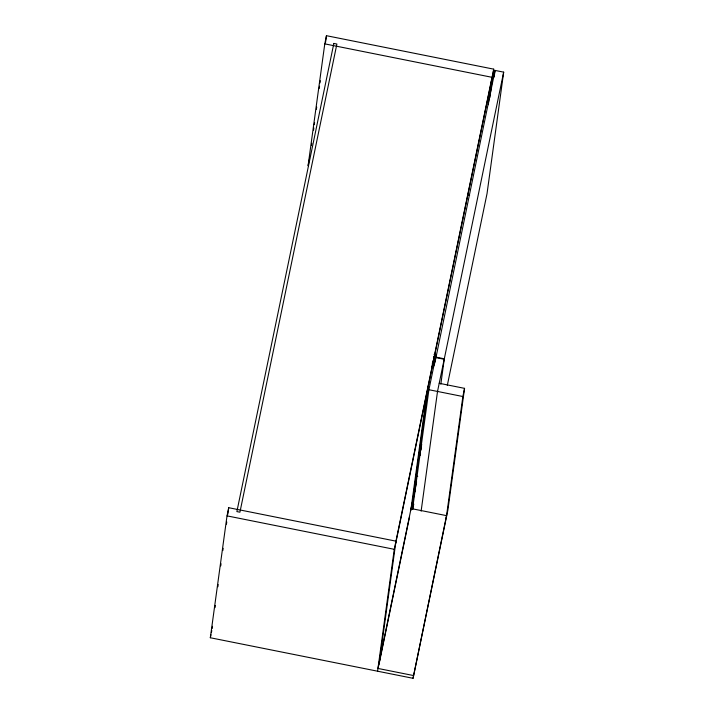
<?xml version="1.0" encoding="UTF-8"?>
<svg xmlns="http://www.w3.org/2000/svg" width="714" height="714" viewBox="0 0 714 714"><rect width="100%" height="100%" fill="white"/><g stroke="black" fill="none" stroke-linecap="round" stroke-linejoin="round"><path stroke-width="1.07" d="M434.255 354.189L435.754 354.492L434.192 363.015M439.217 383.284L464.555 388.354L447.856 510.242L413.049 678.3L210.327 637.754L227.025 515.874L228.712 507.708L395.967 541.158L379.268 663.038M212.165 628.499L212.469 626.303M215.021 607.632L215.325 605.436M217.886 586.765L218.181 584.57M220.742 565.907L221.045 563.712M222.848 550.53L223.152 548.334M226.454 524.174L226.757 521.979M227.811 514.294L228.712 507.708M489.813 97.702L493.722 69.151L326.468 35.7L324.781 43.866L308.082 165.746L308.716 162.685M311.429 145.504L311.732 143.309M313.535 130.135L313.839 127.94M314.285 124.647L314.588 122.451M316.391 109.269L316.695 107.073M319.247 88.411L319.551 86.215M320.006 82.913L320.3 80.718M325.566 42.287L326.468 35.7M377.572 671.205L394.271 549.316L493.722 69.151M410.818 510.385L427.008 392.182M412.763 500.38L428.703 384.025M419.814 455.157L419.716 455.657L421.367 446.125M412.513 509.412L428.909 389.728L435.576 357.553L444.188 359.276L437.521 391.45L421.126 511.144M432.318 365.157L432.425 362.891M434.032 363.819L433.541 366.228L432.041 365.925L431.934 366.425L433.434 366.719L435.754 354.492M434.817 363.042L495.061 70.418L503.673 72.141L487.046 193.539L447.312 385.373M440.824 384.186L444.304 358.803L503.673 72.141M488.269 104.762L492.026 77.308L324.781 43.866M494.15 77.041L495.061 70.418M413.049 678.3L446.545 515.642L411.068 508.546M446.17 518.4L462.868 396.52L464.555 388.354M210.327 637.754L210.96 634.692M211.38 632.658L211.808 630.614M309.144 160.65L309.564 158.606M395.583 543.916L491.651 80.075M420.198 452.123L421.599 445.34M420.287 452.39L419.743 454.791L420.091 454.39M416.61 481.816L377.956 668.438L413.433 675.533M378.839 665.082L409.568 516.749M411.273 508.52L415.548 487.841M412.656 509.466L413.763 504.102M433.434 366.719L433.541 366.228M467.599 194.815L469.634 195.217M434.157 354.501L435.656 354.796M435.692 357.08L444.304 358.803M433.594 356.893L435.094 357.187M432.711 361.052L434.21 361.346M428.909 389.728L462.868 396.52M420.421 444.09L421.804 444.367M415.682 475.961L417.735 476.372M227.025 515.874L394.271 549.316M333.84 43.429L236.878 511.59L239.922 512.197L336.883 44.036L333.84 43.429"/></g></svg>
